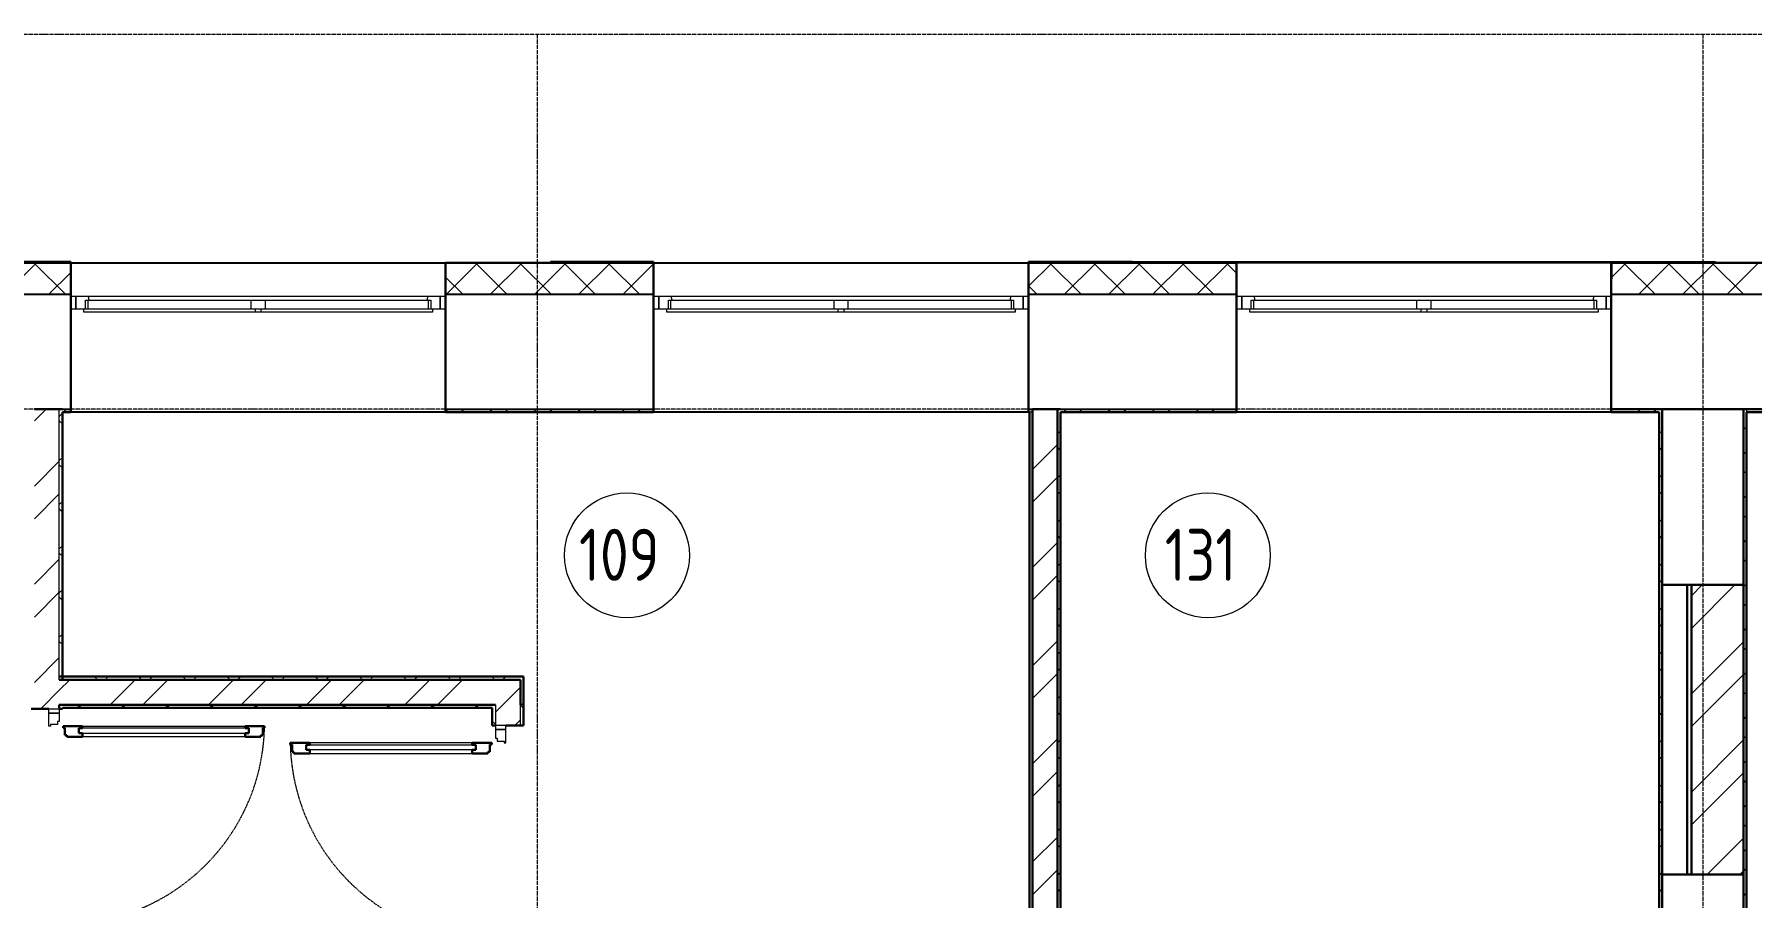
# Model space of a CAD drawing. Header units: millimetres. Extents: x -695119 to 412940, y -249585 to 622758.
# Drawn here: x 162748 to 170998, y -54517 to -50370 of the extents above; entities that cross this region are included whole.
import ezdxf

# ---------------------------------------------------------------- set-up
doc = ezdxf.new("R2010")
doc.units = ezdxf.units.MM
doc.linetypes.add('ADSK_Линия сетки', pattern=[25, 20, -2.5, 0, -2.5])
doc.linetypes.add('ADSK_Штриховая_ш2 п1_5', pattern=[4.5, 3, -1.5])
for name, color, linetype, lineweight in [('Каркас_Импост', 8, 'Continuous', 9), ('Марки помещений', 8, 'Continuous', 20), ('Монтажный зазор', 8, 'Continuous', 9), ('Окна', 252, 'Continuous', 9), ('Оси', 252, 'Continuous', 9), ('Остекление', 8, 'Continuous', 9), ('Открывание', 8, 'ADSK_Штриховая_ш2 п1_5', 9), ('Панель', 252, 'Continuous', 30), ('Стены разрез', 7, 'Continuous', 30), ('Стены штриховка', 7, 'Continuous', 9)]:
    doc.layers.add(name, color=color, linetype=linetype, lineweight=lineweight)
doc.layers.add('Стены', color=194, linetype='Continuous')
doc.styles.add('GOST 2.304 type A_1', font='', dxfattribs={"height": 350})
doc.styles.get('GOST 2.304 type A_1').set_extended_font_data('GOST 2.304 type A')

# ---------------------------------------------------------------- blocks, each defined once
blk = doc.blocks.new('1 этаж')
at = {"layer": 'Каркас_Импост', "color": 251, "lineweight": 18, "true_color": 0x636466}
for p, q in [((-11811.4, -132807.4), (-11870.8, -132807.4)), ((-11870.8, -132807.4), (-11870.8, -132865.4)), ((-11806.8, -132824.4), (-11811.4, -132807.4)), ((-10180.2, -132807.4), (-10184.8, -132824.4)), ((-10120.8, -132807.4), (-10180.2, -132807.4)), ((-10120.8, -132865.4), (-10120.8, -132807.4)), ((-9011.4, -132807.4), (-9070.8, -132807.4)), ((-9070.8, -132807.4), (-9070.8, -132865.4)), ((-9006.8, -132824.4), (-9011.4, -132807.4)), ((-7380.2, -132807.4), (-7384.8, -132824.4)), ((-7320.8, -132807.4), (-7380.2, -132807.4)), ((-7320.8, -132865.4), (-7320.8, -132807.4)), ((-6211.4, -132807.4), (-6270.8, -132807.4)), ((-6270.8, -132807.4), (-6270.8, -132865.4)), ((-6206.8, -132824.4), (-6211.4, -132807.4)), ((-4580.2, -132807.4), (-4584.8, -132824.4)), ((-4520.8, -132807.4), (-4580.2, -132807.4)), ((-4520.8, -132865.4), (-4520.8, -132807.4)), ((-11870.8, -132865.4), (-11832.8, -132865.4)), ((-11824.8, -132865.4), (-11824.8, -132824.4)), ((-11824.8, -132824.4), (-11812.8, -132824.4)), ((-10178.8, -132824.4), (-10166.8, -132824.4)), ((-10166.8, -132824.4), (-10166.8, -132865.4)), ((-10158.8, -132865.4), (-10120.8, -132865.4)), ((-9070.8, -132865.4), (-9032.8, -132865.4)), ((-9024.8, -132865.4), (-9024.8, -132824.4)), ((-9024.8, -132824.4), (-9012.8, -132824.4)), ((-7378.8, -132824.4), (-7366.8, -132824.4)), ((-7366.8, -132824.4), (-7366.8, -132865.4)), ((-7358.8, -132865.4), (-7320.8, -132865.4)), ((-6270.8, -132865.4), (-6232.8, -132865.4)), ((-6224.8, -132865.4), (-6224.8, -132824.4)), ((-6224.8, -132824.4), (-6212.8, -132824.4)), ((-4578.8, -132824.4), (-4566.8, -132824.4)), ((-4566.8, -132824.4), (-4566.8, -132865.4)), ((-4558.8, -132865.4), (-4520.8, -132865.4))]:
    blk.add_line(p, q, dxfattribs=at)
at = {"layer": 'Каркас_Импост', "color": 251, "true_color": 0x636466}
for p, q in [((-10180.2, -132807.4), (-11811.4, -132807.4)), ((-7380.2, -132807.4), (-9011.4, -132807.4)), ((-4580.2, -132807.4), (-6211.4, -132807.4)), ((-11832.8, -132865.4), (-11010.8, -132865.4)), ((-11832.8, -132882.4), (-11832.8, -132865.4)), ((-11010.8, -132882.4), (-11832.8, -132882.4)), ((-11812.8, -132824.4), (-11030.8, -132824.4)), ((-11812.8, -132865.4), (-11812.8, -132824.4)), ((-11030.8, -132824.4), (-10960.8, -132824.4)), ((-11030.8, -132824.4), (-11030.8, -132865.4)), ((-11010.8, -132865.4), (-10980.8, -132865.4)), ((-11010.8, -132865.4), (-11010.8, -132882.4)), ((-10980.8, -132882.4), (-11010.8, -132882.4)), ((-10980.8, -132865.4), (-10158.8, -132865.4)), ((-10980.8, -132882.4), (-10980.8, -132865.4)), ((-10158.8, -132882.4), (-10980.8, -132882.4)), ((-10960.8, -132824.4), (-10178.8, -132824.4)), ((-10960.8, -132865.4), (-10960.8, -132824.4)), ((-10178.8, -132824.4), (-10178.8, -132865.4)), ((-10158.8, -132865.4), (-10158.8, -132882.4)), ((-9032.8, -132865.4), (-8210.8, -132865.4)), ((-9032.8, -132882.4), (-9032.8, -132865.4)), ((-8210.8, -132882.4), (-9032.8, -132882.4)), ((-9012.8, -132824.4), (-8230.8, -132824.4)), ((-9012.8, -132865.4), (-9012.8, -132824.4)), ((-8230.8, -132824.4), (-8160.8, -132824.4)), ((-8230.8, -132824.4), (-8230.8, -132865.4)), ((-8210.8, -132865.4), (-8180.8, -132865.4)), ((-8210.8, -132865.4), (-8210.8, -132882.4)), ((-8180.8, -132882.4), (-8210.8, -132882.4)), ((-8180.8, -132865.4), (-7358.8, -132865.4)), ((-8180.8, -132882.4), (-8180.8, -132865.4)), ((-7358.8, -132882.4), (-8180.8, -132882.4)), ((-8160.8, -132824.4), (-7378.8, -132824.4)), ((-8160.8, -132865.4), (-8160.8, -132824.4)), ((-7378.8, -132824.4), (-7378.8, -132865.4)), ((-7358.8, -132865.4), (-7358.8, -132882.4)), ((-6232.8, -132865.4), (-5410.8, -132865.4)), ((-6232.8, -132882.4), (-6232.8, -132865.4)), ((-5410.8, -132882.4), (-6232.8, -132882.4)), ((-6212.8, -132824.4), (-5430.8, -132824.4)), ((-6212.8, -132865.4), (-6212.8, -132824.4)), ((-5430.8, -132824.4), (-5360.8, -132824.4)), ((-5430.8, -132824.4), (-5430.8, -132865.4)), ((-5410.8, -132865.4), (-5380.8, -132865.4)), ((-5410.8, -132865.4), (-5410.8, -132882.4)), ((-5380.8, -132882.4), (-5410.8, -132882.4)), ((-5380.8, -132865.4), (-4558.8, -132865.4)), ((-5380.8, -132882.4), (-5380.8, -132865.4)), ((-4558.8, -132882.4), (-5380.8, -132882.4)), ((-5360.8, -132824.4), (-4578.8, -132824.4)), ((-5360.8, -132865.4), (-5360.8, -132824.4)), ((-4578.8, -132824.4), (-4578.8, -132865.4)), ((-4558.8, -132865.4), (-4558.8, -132882.4)), ((-12000.8, -134807.4), (-11950.8, -134807.4)), ((-12000.8, -134871.4), (-12000.8, -134807.4)), ((-11992.8, -134871.4), (-12000.8, -134871.4)), ((-11992.8, -134862.4), (-11992.8, -134871.4)), ((-11958.8, -134862.4), (-11992.8, -134862.4)), ((-11958.8, -134848.4), (-11958.8, -134862.4)), ((-11950.8, -134848.4), (-11958.8, -134848.4)), ((-11950.8, -134807.4), (-11950.8, -134848.4)), ((-9805.8, -134887.4), (-9855.8, -134887.4)), ((-9855.8, -134887.4), (-9855.8, -134928.4)), ((-9855.8, -134928.4), (-9847.8, -134928.4)), ((-9847.8, -134928.4), (-9847.8, -134942.4)), ((-9847.8, -134942.4), (-9813.8, -134942.4)), ((-9813.8, -134942.4), (-9813.8, -134951.4)), ((-9813.8, -134951.4), (-9805.8, -134951.4)), ((-9805.8, -134951.4), (-9805.8, -134887.4))]:
    blk.add_line(p, q, dxfattribs=at)
at = {"layer": 'Марки помещений', "color": 251, "true_color": 0x636466}
for centre in [(-9224.2, -134050.1), (-6433.8, -134050.1)]:
    blk.add_circle(centre, 300, dxfattribs=at)
at = {"layer": 'Монтажный зазор', "color": 251, "true_color": 0x636466}
for p, q in [((-12000.8, -134807.4), (-12000.8, -134787.4)), ((-12000.8, -134787.4), (-11950.8, -134787.4)), ((-11950.8, -134787.4), (-11950.8, -134807.4)), ((-11950.8, -134807.4), (-12000.8, -134807.4)), ((-9805.8, -134867.4), (-9855.8, -134867.4)), ((-9855.8, -134867.4), (-9855.8, -134887.4)), ((-9805.8, -134887.4), (-9805.8, -134867.4)), ((-9855.8, -134887.4), (-9805.8, -134887.4))]:
    blk.add_line(p, q, dxfattribs=at)
at = {"layer": 'Окна', "color": 251, "true_color": 0x636466}
for p, q in [((-11870.8, -132807.4), (-11895.8, -132807.4)), ((-11870.8, -132865.4), (-11870.8, -132807.4)), ((-10095.8, -132807.4), (-10120.8, -132807.4)), ((-10120.8, -132807.4), (-10120.8, -132865.4)), ((-9070.8, -132807.4), (-9095.8, -132807.4)), ((-9070.8, -132865.4), (-9070.8, -132807.4)), ((-7295.8, -132807.4), (-7320.8, -132807.4)), ((-7320.8, -132807.4), (-7320.8, -132865.4)), ((-6270.8, -132807.4), (-6295.8, -132807.4)), ((-6270.8, -132865.4), (-6270.8, -132807.4)), ((-4495.8, -132807.4), (-4520.8, -132807.4)), ((-4520.8, -132807.4), (-4520.8, -132865.4)), ((-11895.8, -132865.4), (-11870.8, -132865.4)), ((-10120.8, -132865.4), (-10095.8, -132865.4)), ((-9095.8, -132865.4), (-9070.8, -132865.4)), ((-7320.8, -132865.4), (-7295.8, -132865.4)), ((-6295.8, -132865.4), (-6270.8, -132865.4)), ((-4520.8, -132865.4), (-4495.8, -132865.4))]:
    blk.add_line(p, q, dxfattribs=at)
at = {"layer": 'Оси', "color": 251, "linetype": 'ADSK_Линия сетки', "true_color": 0x636466}
for p, q in [((4311.5, -131547.4), (-72628.1, -131547.4)), ((-9655.8, -131547.4), (-9655.8, -160943.1)), ((-4055.8, -131547.4), (-4055.8, -160943.1)), ((4311.5, -133347.4), (-72628.1, -133347.4))]:
    blk.add_line(p, q, dxfattribs=at)
at = {"layer": 'Остекление', "color": 251, "true_color": 0x636466}
for p, q in [((-11856.8, -134880.4), (-11856.8, -134904.4)), ((-11040.8, -134880.4), (-11856.8, -134880.4)), ((-11856.8, -134904.4), (-11040.8, -134904.4)), ((-11040.8, -134904.4), (-11040.8, -134880.4)), ((-10765.8, -134960.4), (-9949.8, -134960.4)), ((-10765.8, -134984.4), (-10765.8, -134960.4)), ((-9949.8, -134984.4), (-10765.8, -134984.4)), ((-9949.8, -134960.4), (-9949.8, -134984.4))]:
    blk.add_line(p, q, dxfattribs=at)
at = {"layer": 'Открывание', "color": 251, "true_color": 0x636466}
for centre, start, end in [((-11932.8, -134853.4), 270, 358.93452), ((-9873.8, -134933.4), 181.06548, 270)]:
    blk.add_arc(centre, 968, start, end, dxfattribs=at)
at = {"layer": 'Панель', "color": 251, "true_color": 0x636466}
for p, q in [((-11932.8, -134871.4), (-11838.8, -134871.4)), ((-11932.8, -134879.4), (-11932.8, -134871.4)), ((-11838.8, -134880.4), (-11838.8, -134871.4)), ((-11058.8, -134871.4), (-10964.8, -134871.4)), ((-11058.8, -134880.4), (-11058.8, -134871.4)), ((-10964.8, -134871.4), (-10964.8, -134879.4)), ((-11923.8, -134879.4), (-11932.8, -134879.4)), ((-11923.8, -134913.4), (-11923.8, -134879.4)), ((-11914.8, -134913.4), (-11923.8, -134913.4)), ((-11914.8, -134921.4), (-11914.8, -134913.4)), ((-11838.8, -134921.4), (-11914.8, -134921.4)), ((-11856.8, -134880.4), (-11838.8, -134880.4)), ((-11856.8, -134904.4), (-11856.8, -134880.4)), ((-11838.8, -134904.4), (-11856.8, -134904.4)), ((-11838.8, -134921.4), (-11838.8, -134904.4)), ((-11040.8, -134880.4), (-11058.8, -134880.4)), ((-11058.8, -134904.4), (-11040.8, -134904.4)), ((-11058.8, -134921.4), (-11058.8, -134904.4)), ((-10982.8, -134921.4), (-11058.8, -134921.4)), ((-11040.8, -134904.4), (-11040.8, -134880.4)), ((-10982.8, -134913.4), (-10982.8, -134921.4)), ((-10973.8, -134913.4), (-10982.8, -134913.4)), ((-10973.8, -134879.4), (-10973.8, -134913.4)), ((-10964.8, -134879.4), (-10973.8, -134879.4)), ((-10747.8, -134951.4), (-10841.8, -134951.4)), ((-10841.8, -134951.4), (-10841.8, -134959.4)), ((-10841.8, -134959.4), (-10832.8, -134959.4)), ((-10832.8, -134959.4), (-10832.8, -134993.4)), ((-10747.8, -134960.4), (-10747.8, -134951.4)), ((-9873.8, -134951.4), (-9967.8, -134951.4)), ((-9967.8, -134960.4), (-9967.8, -134951.4)), ((-9882.8, -134993.4), (-9882.8, -134959.4)), ((-9882.8, -134959.4), (-9873.8, -134959.4)), ((-9873.8, -134959.4), (-9873.8, -134951.4)), ((-10832.8, -134993.4), (-10823.8, -134993.4)), ((-10823.8, -134993.4), (-10823.8, -135001.4)), ((-10823.8, -135001.4), (-10747.8, -135001.4)), ((-10765.8, -134960.4), (-10747.8, -134960.4)), ((-10765.8, -134984.4), (-10765.8, -134960.4)), ((-10747.8, -134984.4), (-10765.8, -134984.4)), ((-10747.8, -135001.4), (-10747.8, -134984.4)), ((-9949.8, -134960.4), (-9967.8, -134960.4)), ((-9967.8, -134984.4), (-9949.8, -134984.4)), ((-9967.8, -135001.4), (-9967.8, -134984.4)), ((-9967.8, -135001.4), (-9891.8, -135001.4)), ((-9949.8, -134984.4), (-9949.8, -134960.4)), ((-9891.8, -135001.4), (-9891.8, -134993.4)), ((-9891.8, -134993.4), (-9882.8, -134993.4))]:
    blk.add_line(p, q, dxfattribs=at)
at = {"layer": 'Панель', "color": 251, "lineweight": 9, "true_color": 0x636466}
for p, q in [((-11838.8, -134871.4), (-11058.8, -134871.4)), ((-11058.8, -134921.4), (-11838.8, -134921.4)), ((-9967.8, -134951.4), (-10747.8, -134951.4)), ((-10747.8, -135001.4), (-9967.8, -135001.4))]:
    blk.add_line(p, q, dxfattribs=at)
at = {"layer": 'Стены', "color": 251, "true_color": 0x636466}
for p, q in [((-11895.8, -132645.4), (-10095.8, -132645.4)), ((-9095.8, -132645.4), (-7295.8, -132645.4)), ((-6795.8, -132640.4), (-3995.8, -132640.4)), ((-6295.8, -132640.4), (-6295.8, -132645.4)), ((-4495.8, -132645.4), (-6295.8, -132645.4)), ((-4495.8, -132645.4), (-4495.8, -132640.4)), ((-3995.8, -132640.4), (-3995.8, -132645.4)), ((-11895.8, -132797.4), (-12895.8, -132797.4)), ((-9095.8, -132797.4), (-10095.8, -132797.4)), ((-6295.8, -132797.4), (-7295.8, -132797.4)), ((2694.2, -132797.4), (-4495.8, -132797.4)), ((-11935.8, -133347.4), (-11895.8, -133347.4)), ((-10095.8, -133362.4), (-11895.8, -133362.4)), ((-10095.8, -133347.4), (-9095.8, -133347.4)), ((-7295.8, -133362.4), (-9095.8, -133362.4)), ((-7295.8, -133347.4), (-7275.8, -133347.4)), ((-7140.8, -133347.4), (-6295.8, -133347.4)), ((-4495.8, -133362.4), (-6295.8, -133362.4)), ((-4495.8, -133347.4), (-4250.8, -133347.4)), ((-4250.8, -133347.4), (-4495.8, -133347.4))]:
    blk.add_line(p, q, dxfattribs=at)
at = {"layer": 'Стены разрез', "color": 251, "true_color": 0x636466}
for p, q in [((-11895.8, -132645.4), (-12895.8, -132645.4)), ((-11895.8, -132640.4), (-12395.8, -132640.4)), ((-11895.8, -133362.4), (-11895.8, -132640.4)), ((-10095.8, -132645.4), (-10095.8, -133362.4)), ((-9095.8, -132645.4), (-10095.8, -132645.4)), ((-9095.8, -132640.4), (-9590.8, -132640.4)), ((-9590.8, -132640.4), (-9590.8, -132645.4)), ((-9095.8, -133362.4), (-9095.8, -132640.4)), ((-7295.8, -132640.4), (-7295.8, -133362.4)), ((-6795.8, -132640.4), (-7295.8, -132640.4)), ((-6295.8, -132645.4), (-7295.8, -132645.4)), ((-6795.8, -132645.4), (-6795.8, -132640.4)), ((-6295.8, -133362.4), (-6295.8, -132645.4)), ((2846.2, -132645.4), (-4495.8, -132645.4)), ((-4495.8, -132645.4), (-4495.8, -133362.4)), ((-11935.8, -133347.4), (-12070.8, -133347.4)), ((-11935.8, -134647.4), (-11935.8, -133362.4)), ((-11935.8, -133362.4), (-11895.8, -133362.4)), ((-10095.8, -133362.4), (-9095.8, -133362.4)), ((-7295.8, -133362.4), (-7290.8, -133362.4)), ((-7290.8, -133362.4), (-7290.8, -136622.4)), ((-7275.8, -133347.4), (-7140.8, -133347.4)), ((-7140.8, -133347.4), (-7275.8, -133347.4)), ((-7275.8, -136637.4), (-7275.8, -133347.4)), ((-7155.8, -139622.4), (-7155.8, -133347.4)), ((-7140.8, -133362.4), (-6295.8, -133362.4)), ((-7140.8, -139607.4), (-7140.8, -133362.4)), ((-4495.8, -133362.4), (-4265.8, -133362.4)), ((-4265.8, -133362.4), (-4265.8, -139607.4)), ((-3860.8, -133347.4), (-4250.8, -133347.4)), ((2144.2, -133347.4), (-4250.8, -133347.4)), ((-4250.8, -139742.4), (-4250.8, -133347.4)), ((-3860.8, -133347.4), (-3860.8, -138677.4)), ((-3845.8, -133362.4), (2129.2, -133362.4)), ((-3845.8, -139962.4), (-3845.8, -133362.4)), ((-3860.8, -134192.4), (-4250.8, -134192.4)), ((-4130.8, -135582.4), (-4130.8, -134192.4)), ((-4110.8, -134192.4), (-4110.8, -135582.4)), ((-9720.8, -134632.4), (-11950.8, -134632.4)), ((-11950.8, -134647.4), (-9735.8, -134647.4)), ((-9735.8, -134767.4), (-9735.8, -134647.4)), ((-9720.8, -134867.4), (-9720.8, -134632.4)), ((-12085.8, -134787.4), (-12000.8, -134787.4)), ((-11950.8, -134767.4), (-9855.8, -134767.4)), ((-11950.8, -134782.4), (-11950.8, -134767.4)), ((-11950.8, -134787.4), (-11935.8, -134787.4)), ((-11935.8, -134782.4), (-9870.8, -134782.4)), ((-11935.8, -134787.4), (-11935.8, -134782.4)), ((-9870.8, -134782.4), (-9870.8, -134867.4)), ((-9870.8, -134867.4), (-9855.8, -134867.4)), ((-9805.8, -134867.4), (-9720.8, -134867.4)), ((-4250.8, -135582.4), (-3860.8, -135582.4))]:
    blk.add_line(p, q, dxfattribs=at)
at = {"layer": 'Стены разрез', "color": 251, "linetype": 'Continuous', "lineweight": 9, "true_color": 0x636466}
for p, q in [((-12214.4, -132797.4), (-12064.4, -132647.4)), ((-11920.2, -132797.4), (-12070.2, -132647.4)), ((-10093.1, -132797.4), (-9943.1, -132647.4)), ((-9798.9, -132797.4), (-9948.9, -132647.4)), ((-9880.9, -132797.4), (-9730.9, -132647.4)), ((-9586.7, -132797.4), (-9736.7, -132647.4)), ((-9668.8, -132797.4), (-9518.8, -132647.4)), ((-9621.3, -132645.4), (-9622.4, -132647.4)), ((-9374.6, -132797.4), (-9524.6, -132647.4)), ((-9456.7, -132797.4), (-9306.7, -132647.4)), ((-9415.1, -132641.5), (-9415.7, -132640.4)), ((-9162.5, -132797.4), (-9312.5, -132647.4)), ((-9097.8, -132649.9), (-9100.3, -132647.4)), ((-7295.8, -132757.8), (-7185.3, -132647.4)), ((-7041.2, -132797.4), (-7191.2, -132647.4)), ((-7123.2, -132797.4), (-6973.2, -132647.4)), ((-6829, -132797.4), (-6979, -132647.4)), ((-6911.1, -132797.4), (-6761.1, -132647.4)), ((-6805.7, -132645.4), (-6806.8, -132647.4)), ((-6802.8, -132640.4), (-6805.7, -132645.4)), ((-6616.9, -132797.4), (-6766.9, -132647.4)), ((-6698.9, -132797.4), (-6548.9, -132647.4)), ((-6596, -132647.4), (-6597.2, -132645.4)), ((-6404.8, -132797.4), (-6554.8, -132647.4)), ((-6486.8, -132797.4), (-6336.8, -132647.4)), ((-6297.8, -132692.2), (-6342.6, -132647.4)), ((-4493.8, -132713.5), (-4427.6, -132647.4)), ((-4283.4, -132797.4), (-4433.4, -132647.4)), ((-4365.5, -132797.4), (-4215.5, -132647.4)), ((-4071.3, -132797.4), (-4221.3, -132647.4)), ((-4153.4, -132797.4), (-4003.4, -132647.4)), ((-3859.2, -132797.4), (-4009.2, -132647.4)), ((-3941.2, -132797.4), (-3791.2, -132647.4)), ((-12002.2, -132797.4), (-11897.8, -132692.9)), ((-10011, -132797.4), (-10093.8, -132714.6)), ((-9244.5, -132797.4), (-9097.8, -132650.6)), ((-7295.8, -132674.8), (-7294.3, -132674.8)), ((-7253.3, -132797.4), (-7295.8, -132754.9)), ((-4495.6, -132797.4), (-4495.8, -132797.1)), ((-12070.8, -133403.3), (-12014.8, -133347.4)), ((-11950.8, -133382.3), (-11935.8, -133367.3)), ((-11930.8, -133362.4), (-11915.8, -133347.4)), ((-10082.4, -133362.4), (-10095.8, -133349)), ((-10021.7, -133362.4), (-10006.7, -133347.4)), ((-9870.3, -133362.4), (-9885.3, -133347.4)), ((-9809.5, -133362.4), (-9794.5, -133347.4)), ((-9658.1, -133362.4), (-9673.1, -133347.4)), ((-9597.4, -133362.4), (-9582.4, -133347.4)), ((-9446, -133362.4), (-9461, -133347.4)), ((-9385.3, -133362.4), (-9370.3, -133347.4)), ((-9233.9, -133362.4), (-9248.9, -133347.4)), ((-9173.1, -133362.4), (-9158.1, -133347.4)), ((-7112.6, -133362.4), (-7127.6, -133347.4)), ((-7051.8, -133362.4), (-7036.8, -133347.4)), ((-6900.4, -133362.4), (-6915.4, -133347.4)), ((-6839.7, -133362.4), (-6824.7, -133347.4)), ((-6688.3, -133362.4), (-6703.3, -133347.4)), ((-6627.5, -133362.4), (-6612.5, -133347.4)), ((-6476.2, -133362.4), (-6491.2, -133347.4)), ((-6415.4, -133362.4), (-6400.4, -133347.4)), ((-4495.8, -133351.9), (-4491.2, -133347.4)), ((-4354.8, -133362.4), (-4369.8, -133347.4)), ((-4294.1, -133362.4), (-4279.1, -133347.4)), ((-3860.8, -133353.3), (-3854.8, -133347.4)), ((-11935.8, -133418.2), (-11950.8, -133403.2)), ((-7155.8, -133466.4), (-7140.8, -133451.4)), ((-4250.8, -133466.4), (-4265.8, -133451.4)), ((-3845.8, -133447.1), (-3860.8, -133432.1)), ((-7275.8, -133637.3), (-7155.8, -133517.3)), ((-7140.8, -133546.2), (-7155.8, -133531.2)), ((-4265.8, -133546.2), (-4250.8, -133531.2)), ((-3860.8, -133565.5), (-3845.8, -133550.5)), ((-12070.8, -133717.6), (-11950.8, -133597.6)), ((-11950.8, -133594.5), (-11935.8, -133579.5)), ((-11935.8, -133630.3), (-11950.8, -133615.3)), ((-7275.8, -133794.4), (-7155.8, -133674.4)), ((-7155.8, -133678.5), (-7140.8, -133663.5)), ((-4250.8, -133678.5), (-4265.8, -133663.5)), ((-3845.8, -133659.3), (-3860.8, -133644.3)), ((-12070.8, -133874.8), (-11950.8, -133754.8)), ((-11950.8, -133806.6), (-11935.8, -133791.6)), ((-7140.8, -133758.4), (-7155.8, -133743.4)), ((-4265.8, -133758.3), (-4250.8, -133743.3)), ((-3860.8, -133777.6), (-3845.8, -133762.6)), ((-11935.8, -133842.4), (-11950.8, -133827.4)), ((-7155.8, -133890.6), (-7140.8, -133875.6)), ((-4250.8, -133890.7), (-4265.8, -133875.7)), ((-3845.8, -133871.4), (-3860.8, -133856.4)), ((-7140.8, -133970.5), (-7155.8, -133955.5)), ((-4265.8, -133970.5), (-4250.8, -133955.5)), ((-11950.8, -134018.7), (-11935.8, -134003.7)), ((-11935.8, -134054.5), (-11950.8, -134039.5)), ((-7275.8, -134108.7), (-7155.8, -133988.7)), ((-3860.8, -133989.7), (-3845.8, -133974.7)), ((-12070.8, -134189.1), (-11950.8, -134069.1)), ((-7155.8, -134102.8), (-7140.8, -134087.8)), ((-4250.8, -134102.8), (-4265.8, -134087.8)), ((-3845.8, -134083.5), (-3860.8, -134068.5)), ((-11950.8, -134230.9), (-11935.8, -134215.9)), ((-7275.8, -134265.9), (-7155.8, -134145.9)), ((-7140.8, -134182.6), (-7155.8, -134167.6)), ((-4265.8, -134182.6), (-4250.8, -134167.6)), ((-4110.8, -134244), (-4059.2, -134192.4)), ((-4110.8, -134401.1), (-3902, -134192.4)), ((-3860.8, -134201.9), (-3845.8, -134186.9)), ((-12070.8, -134346.3), (-11950.8, -134226.3)), ((-11935.8, -134266.7), (-11950.8, -134251.7)), ((-7155.8, -134314.9), (-7140.8, -134299.9)), ((-3845.8, -134295.7), (-3860.8, -134280.7)), ((-7140.8, -134394.8), (-7155.8, -134379.8)), ((-4250.8, -134314.9), (-4265.8, -134299.9)), ((-4265.8, -134394.7), (-4250.8, -134379.7)), ((-11950.8, -134443), (-11935.8, -134428)), ((-11935.8, -134478.8), (-11950.8, -134463.8)), ((-7275.8, -134580.2), (-7155.8, -134460.2)), ((-3860.8, -134414), (-3845.8, -134399)), ((-12070.8, -134660.6), (-11950.8, -134540.6)), ((-7155.8, -134527), (-7140.8, -134512)), ((-4250.8, -134527.1), (-4265.8, -134512.1)), ((-4110.8, -134715.4), (-3860.8, -134465.4)), ((-3845.8, -134507.8), (-3860.8, -134492.8)), ((-7275.8, -134737.4), (-7155.8, -134617.4)), ((-7140.8, -134606.9), (-7155.8, -134591.9)), ((-4265.8, -134606.9), (-4250.8, -134591.9)), ((-4110.8, -134872.6), (-3860.8, -134622.6)), ((-3860.8, -134626.1), (-3845.8, -134611.1)), ((-12040.4, -134787.4), (-11950.8, -134697.7)), ((-11950.8, -134697.7), (-11900.4, -134647.4)), ((-11943.1, -134647.4), (-11928.1, -134632.4)), ((-11943.1, -134647.4), (-11935.8, -134640.1)), ((-11767.2, -134647.4), (-11782.2, -134632.4)), ((-11730.9, -134647.4), (-11715.9, -134632.4)), ((-11706.1, -134767.4), (-11586.1, -134647.4)), ((-11555.1, -134647.4), (-11570.1, -134632.4)), ((-11549, -134767.4), (-11429, -134647.4)), ((-11518.8, -134647.4), (-11503.8, -134632.4)), ((-11343, -134647.4), (-11358, -134632.4)), ((-11306.7, -134647.4), (-11291.7, -134632.4)), ((-11234.7, -134767.4), (-11114.7, -134647.4)), ((-11130.9, -134647.4), (-11145.9, -134632.4)), ((-11094.5, -134647.4), (-11079.5, -134632.4)), ((-11077.5, -134767.4), (-10957.5, -134647.4)), ((-10918.7, -134647.4), (-10933.7, -134632.4)), ((-10882.4, -134647.4), (-10867.4, -134632.4)), ((-10763.2, -134767.4), (-10643.2, -134647.4)), ((-10706.6, -134647.4), (-10721.6, -134632.4)), ((-10670.3, -134647.4), (-10655.3, -134632.4)), ((-10606.1, -134767.4), (-10486.1, -134647.4)), ((-10494.5, -134647.4), (-10509.5, -134632.4)), ((-10458.1, -134647.4), (-10443.1, -134632.4)), ((-10282.3, -134647.4), (-10297.3, -134632.4)), ((-10291.7, -134767.4), (-10171.7, -134647.4)), ((-10246, -134647.4), (-10231, -134632.4)), ((-10134.6, -134767.4), (-10014.6, -134647.4)), ((-10070.2, -134647.4), (-10085.2, -134632.4)), ((-10033.9, -134647.4), (-10018.9, -134632.4)), ((-9858.1, -134647.4), (-9873.1, -134632.4)), ((-9821.7, -134647.4), (-9806.7, -134632.4)), ((-9820.3, -134767.4), (-9735.8, -134682.9)), ((-3845.8, -134719.9), (-3860.8, -134704.9)), ((-11865.9, -134782.4), (-11850.9, -134767.4)), ((-11844.4, -134782.4), (-11859.4, -134767.4)), ((-11653.8, -134782.4), (-11638.8, -134767.4)), ((-11632.2, -134782.4), (-11647.2, -134767.4)), ((-11441.7, -134782.4), (-11426.7, -134767.4)), ((-11420.1, -134782.4), (-11435.1, -134767.4)), ((-11229.5, -134782.4), (-11214.5, -134767.4)), ((-11208, -134782.4), (-11223, -134767.4)), ((-11017.4, -134782.4), (-11002.4, -134767.4)), ((-10995.9, -134782.4), (-11010.9, -134767.4)), ((-10805.3, -134782.4), (-10790.3, -134767.4)), ((-10783.7, -134782.4), (-10798.7, -134767.4)), ((-10593.1, -134782.4), (-10578.1, -134767.4)), ((-10571.6, -134782.4), (-10586.6, -134767.4)), ((-10381, -134782.4), (-10366, -134767.4)), ((-10359.5, -134782.4), (-10374.5, -134767.4)), ((-10168.9, -134782.4), (-10153.9, -134767.4)), ((-10147.3, -134782.4), (-10162.3, -134767.4)), ((-9956.7, -134782.4), (-9941.7, -134767.4)), ((-9935.2, -134782.4), (-9950.2, -134767.4)), ((-9855.8, -134802.9), (-9820.3, -134767.4)), ((-9735.8, -134773.6), (-9720.8, -134758.6)), ((-9720.8, -134784.6), (-9735.8, -134769.6)), ((-7155.8, -134739.2), (-7140.8, -134724.2)), ((-4250.8, -134739.2), (-4265.8, -134724.2)), ((-9855.8, -134861.8), (-9870.8, -134846.8)), ((-9763.1, -134867.4), (-9735.8, -134840)), ((-7140.8, -134819), (-7155.8, -134804)), ((-4265.8, -134819), (-4250.8, -134804)), ((-3860.8, -134838.3), (-3845.8, -134823.3)), ((-7275.8, -135051.7), (-7155.8, -134931.7)), ((-7155.8, -134951.3), (-7140.8, -134936.3)), ((-4250.8, -134951.3), (-4265.8, -134936.3)), ((-4110.8, -135186.9), (-3860.8, -134936.9)), ((-3845.8, -134932.1), (-3860.8, -134917.1)), ((-7140.8, -135031.2), (-7155.8, -135016.2)), ((-4265.8, -135031.1), (-4250.8, -135016.1)), ((-3860.8, -135050.4), (-3845.8, -135035.4)), ((-7275.8, -135208.8), (-7155.8, -135088.8)), ((-4110.8, -135344.1), (-3860.8, -135094.1)), ((-7155.8, -135163.4), (-7140.8, -135148.4)), ((-4250.8, -135163.5), (-4265.8, -135148.5)), ((-3845.8, -135144.2), (-3860.8, -135129.2)), ((-7140.8, -135243.3), (-7155.8, -135228.3)), ((-4265.8, -135243.3), (-4250.8, -135228.3)), ((-3860.8, -135262.5), (-3845.8, -135247.5)), ((-7155.8, -135375.5), (-7140.8, -135360.5)), ((-4250.8, -135375.6), (-4265.8, -135360.6)), ((-3845.8, -135356.3), (-3860.8, -135341.3)), ((-7275.8, -135523.1), (-7155.8, -135403.1)), ((-7140.8, -135455.4), (-7155.8, -135440.4)), ((-4265.8, -135455.4), (-4250.8, -135440.4)), ((-4034.8, -135582.4), (-3860.8, -135408.4)), ((-3860.8, -135474.7), (-3845.8, -135459.7)), ((-7275.8, -135680.3), (-7155.8, -135560.3)), ((-7155.8, -135587.7), (-7140.8, -135572.7)), ((-4250.8, -135587.7), (-4265.8, -135572.7)), ((-3877.6, -135582.4), (-3860.8, -135565.5)), ((-3845.8, -135568.5), (-3860.8, -135553.5)), ((-7140.8, -135667.6), (-7155.8, -135652.6)), ((-4265.8, -135667.5), (-4250.8, -135652.5)), ((-3860.8, -135686.8), (-3845.8, -135671.8))]:
    blk.add_line(p, q, dxfattribs=at)
at = {"layer": 'Стены штриховка', "color": 251, "true_color": 0x636466}
for p, q in [((-11897.8, -132647.4), (-12893.8, -132647.4)), ((-11897.8, -132721.4), (-11897.8, -132647.4)), ((-9097.8, -132647.4), (-10093.8, -132647.4)), ((-10093.8, -132647.4), (-10093.8, -132721.4)), ((-9097.8, -132721.4), (-9097.8, -132647.4)), ((-6297.8, -132647.4), (-7293.8, -132647.4)), ((-7293.8, -132647.4), (-7293.8, -132721.4)), ((-6297.8, -132721.4), (-6297.8, -132647.4)), ((2846.2, -132647.4), (-4493.8, -132647.4)), ((-4493.8, -132647.4), (-4493.8, -132721.4)), ((-11897.8, -132721.4), (-11895.8, -132721.4)), ((-10095.8, -132721.4), (-10093.8, -132721.4)), ((-9097.8, -132721.4), (-9095.8, -132721.4)), ((-7295.8, -132721.4), (-7293.8, -132721.4)), ((-6297.8, -132721.4), (-6295.8, -132721.4)), ((-4495.8, -132721.4), (-4493.8, -132721.4)), ((-11950.8, -134647.4), (-11950.8, -133347.4)), ((-7275.8, -133362.4), (-7290.8, -133362.4)), ((-6295.8, -133347.4), (-7140.8, -133347.4)), ((-3845.8, -133347.4), (-3845.8, -133362.4)), ((-11950.8, -134787.4), (-11950.8, -134782.4)), ((-9855.8, -134767.4), (-9855.8, -134867.4)), ((-9735.8, -134867.4), (-9735.8, -134767.4))]:
    blk.add_line(p, q, dxfattribs=at)
at = {"layer": 'Марки помещений', "color": 251, "true_color": 0x636466, "style": 'GOST 2.304 type A_1'}
for s, p in [('109', (-9454.6, -134172.4)), ('131', (-6640.4, -134172.4))]:
    blk.add_text(s, height=250, dxfattribs=at).set_placement(p)

msp = doc.modelspace()

# ---------------------------------------------------------------- block references
msp.add_blockref('1 этаж', (174819.19, 81176.937))

doc.saveas('drawing.dxf')
